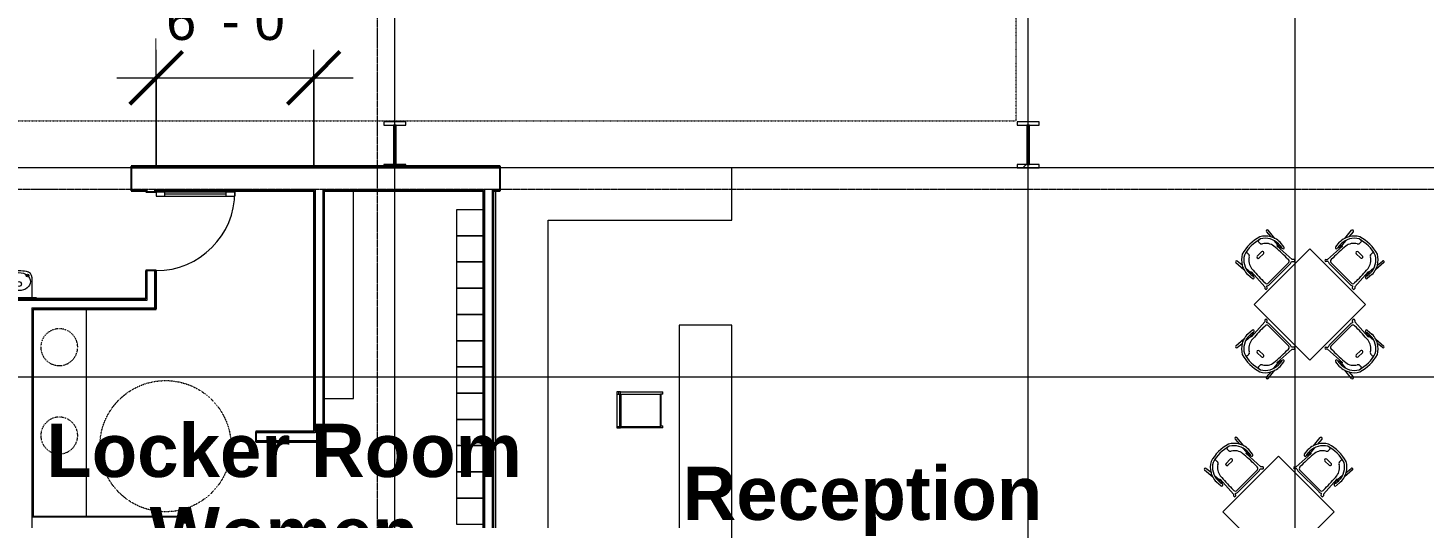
# Model space of a CAD drawing. Header units: inches. Extents: x 21341 to 27231, y -23509 to -20035.
# Drawn here: x 25524 to 26162, y -22520 to -22296 of the extents above; entities that cross this region are included whole.
import ezdxf

# ---------------------------------------------------------------- set-up
doc = ezdxf.new("R2010")
doc.units = ezdxf.units.IN
doc.header["$MEASUREMENT"] = 0
for name, pattern in [('Dash 1_16_', [0.125, 0.0625, -0.0625]), ('Dash dot dot', [0.8125, 0.25, -0.1875, 0, -0.1875, 0, -0.1875]), ('Grid Line 1_2_', [0.875, 0.5, -0.125, 0.125, -0.125])]:
    doc.linetypes.add(name, pattern=pattern)
for name, color, linetype, lineweight in [('A-ANNO-DIMS', 211, 'Continuous', 9), ('A-ANNO-DIMS-192', 211, 'Continuous', 9), ('A-DOOR', 31, 'Continuous', 9), ('A-DOOR-GLAZ', 31, 'Continuous', 15), ('A-FLOR-CLRS', 90, 'Dash 1_16_', 9), ('A-WALL', 113, 'Continuous', 9), ('A-WALL-PATT', 111, 'Continuous', 25), ('G-ANNO-SYMB', 111, 'Continuous', 9), ('I-FURN', 30, 'Continuous', 9), ('I-WALL', 2, 'Continuous', 9), ('L-SITE-WALL', 31, 'Continuous', 9), ('M-AREA-IDEN', 171, 'Continuous', 9), ('P-SANR-FIXT', 6, 'Continuous', 9), ('Q-CASE', 31, 'Continuous', 9), ('S-BEAM', 12, 'Continuous', 9), ('S-GRID', 1, 'Continuous', 9)]:
    doc.layers.add(name, color=color, linetype=linetype, lineweight=lineweight)
doc.styles.add('Arial_1', font='arial.ttf', dxfattribs={"height": 17.703593})
doc.styles.add('Arial_B_1', font='arialbd.ttf', dxfattribs={"height": 24.354149})
doc.dimstyles.new('Linear_-_3_32__Arial_1', dxfattribs={"dimscale": 12, "dimtxt": 18, "dimasz": 2, "dimexe": 1.5, "dimexo": 1, "dimgap": 1, "dimtad": 1, "dimdec": 4, "dimrnd": 0.0625, "dimzin": 1, "dimdsep": 46, "dimlunit": 4, "dimtxsty": 'Arial_1', "dimblk1": 'OBLIQUE', "dimblk2": 'OBLIQUE', "dimsah": 1, "dimcen": 0.09, "dimdle": 1.5, "dimazin": 0, "dimtfac": 1, "dimtdec": 4, "dimtix": 1, "dimtmove": 0, "dimatfit": 3, "dimfxl": 1, "dimtvp": 1, "dimtfill": 1, "dimfrac": 2, "dimtolj": 1, "dimtzin": 0, "dimarcsym": 2})
pattern_1 = [(0, (0, 0), (61.44, 15.36), [2.534, -43.546, 2.534, -43.546, -245.76]), (0, (0, 0), (61.44, 15.36), [-92.16, 2.534, -89.626, 2.534, -43.546, -107.52]), (0, (0, 0), (61.44, 15.36), [-230.4, 2.534, -28.186, 2.534, -74.266]), (120, (23.04, 7.68), (-44.02215, 45.528601), [2.534, -43.546, 2.534, -43.546, -245.76]), (120, (23.04, 7.68), (-44.02215, 45.528601), [-92.16, 2.534, -89.626, 2.534, -43.546, -107.52]), (120, (23.04, 7.68), (-44.02215, 45.528601), [-230.4, 2.534, -28.186, 2.534, -74.266]), (240, (30.72, 38.4), (-17.41785, -60.888601), [2.534, -43.546, 2.534, -43.546, -245.76]), (240, (30.72, 38.4), (-17.41785, -60.888601), [-92.16, 2.534, -89.626, 2.534, -43.546, -107.52]), (240, (30.72, 38.4), (-17.41785, -60.888601), [-230.4, 2.534, -28.186, 2.534, -74.266])]
pattern_2 = [(225, (25691.39, -22360.053), (19.00703, -19.00703), []), (225, (25691.39, -22388.853), (19.00703, -19.00703), [])]
pattern_3 = [(225, (25980.89, -22360.053), (19.00703, -19.00703), []), (225, (25980.89, -22388.853), (19.00703, -19.00703), [])]

# ---------------------------------------------------------------- blocks, each defined once
blk = doc.blocks.new('Casework 1 - Casework 1-456223-First Floor Plan')
at = {"layer": 'Q-CASE'}
for p, q in [((25834.39, -22347.55), (25728.52, -22347.55)), ((25834.39, -22371.55), (25834.39, -22347.55)), ((25726.39, -22358.18), (25726.39, -22590.04)), ((25750.39, -22590.04), (25750.39, -22371.55)), ((25750.39, -22371.55), (25834.39, -22371.55)), ((25834.39, -22419.55), (25810.39, -22419.55)), ((25810.39, -22419.55), (25810.39, -22590.04)), ((25834.39, -22590.04), (25834.39, -22419.55))]:
    blk.add_line(p, q, dxfattribs=at)
blk = doc.blocks.new('Bar_Stool_6722_1_ - Bar_Stool_6722_1_-477960-First Floor Plan')
at = {"layer": 'I-FURN'}
for p, q in [((0, 19.21), (0, 21.13)), ((1, 21.13), (0, 21.13)), ((0, 17.72), (0, 19.21)), ((1, 21.13), (1, 20.14)), ((1, 20.14), (15.5, 20.14)), ((1, 20.14), (1, 19.99)), ((16, 20), (1, 20)), ((1, 19.89), (1, 19.99)), ((1, 17.63), (1, 19.89)), ((15.5, 20.14), (15.5, 21.13)), ((16.5, 21.13), (15.5, 21.13)), ((15.5, 19.98), (15.5, 20.14)), ((16, 19.99), (16, 19.89)), ((16, 19.89), (16, 17.63)), ((16.5, 21.13), (16.5, 19.21)), ((16.5, 19.21), (16.5, 17.72)), ((0, 1.78), (0, 17.72)), ((1, 2.03), (1, 17.63)), ((16, 17.63), (16, 2.03)), ((16.5, 17.72), (16.5, 1.78)), ((1, 1.78), (0, 1.78)), ((0, 1.78), (0, 0.98)), ((1, 0.98), (0, 0.98)), ((0, 0.98), (0, 0)), ((0, 0), (1, 0)), ((1, 1.91), (1, 2.03)), ((16, 2.03), (1, 2.03)), ((1, 1.24), (1, 1.91)), ((16, 1.91), (1, 1.91)), ((1, 0), (1, 1.24)), ((1, 1.24), (16, 1.24)), ((16, 2.03), (16, 1.91)), ((16, 1.91), (16, 1.24)), ((16.5, 1.78), (16, 1.78)), ((16, 1.24), (16, 0)), ((16.5, 0.98), (16, 0.98)), ((16, 0), (16.5, 0)), ((16.5, 0.98), (16.5, 1.78)), ((16.5, 0), (16.5, 0.98)), ((1, 0), (16, 0))]:
    blk.add_line(p, q, dxfattribs=at)
blk = doc.blocks.new('Falcon 7700 Series Pedestal Base - 36_ Square Top x 30_ - Wheelchair Height-460525-First Floor Plan')
at = {"layer": 'I-FURN'}
for p, q in [((18, 18), (-18, 18)), ((-18, 18), (-18, -18)), ((18, -18), (18, 18)), ((-18, -18), (18, -18))]:
    blk.add_line(p, q, dxfattribs=at)
blk = doc.blocks.new('HermanMiller_Collection_Air-Chair_SideChair_Arms - Arms-457867-First Floor Plan')
at = {"layer": 'I-FURN'}
for p, q in [((-3.55, 10.02), (-8.45, 10.45)), ((-8.45, 9.45), (-5.47, 9.18)), ((-3.35, 9.02), (-0.6, 8.8)), ((2.04, 10.2), (-0.69, 10.45)), ((-0.34, 8.32), (-0.6, 8.8)), ((-0.6, 8.8), (0.38, 8.73)), ((8.79, 8.8), (-0.34, 8.32)), ((0.77, 8.78), (2.2, 9.22)), ((6.45, 7.57), (7.62, 7.57)), ((9.32, 9.33), (8.79, 8.8)), ((9.17, 7.94), (10.01, 8.64)), ((9.52, -6.69), (9.52, 6.69)), ((-3.6, 1.35), (-3.6, -1.35)), ((-2.35, -1.35), (-2.35, 1.35)), ((8.7, 6.35), (8.7, -6.35)), ((-5.47, -9.18), (-8.45, -9.45)), ((-8.45, -10.45), (-3.55, -10.02)), ((-3.35, -9.02), (-0.6, -8.8)), ((-0.69, -10.45), (2.04, -10.2)), ((-0.6, -8.8), (-0.34, -8.32)), ((0.38, -8.73), (-0.6, -8.8)), ((-0.34, -8.32), (8.79, -8.8)), ((2.2, -9.22), (0.77, -8.78)), ((6.45, -7.57), (7.62, -7.57)), ((8.79, -8.8), (9.32, -9.33)), ((10.01, -8.64), (9.17, -7.94))]:
    blk.add_line(p, q, dxfattribs=at)
for centre, radius, start, end in [((-1.51, 1.66), 8.5, 117.78509, 152.21491), ((-8.45, 9.95), 0.5, 90, 270), ((-0.65, 0.76), 8.69, 90.78928, 148.92022), ((-2.46, 4.97), 5.17, 102.20965, 125.54804), ((-0.92, 1.66), 5.55, 95.46765, 123.46257), ((-1.25, 4.41), 6.06, 84.72014, 112.31104), ((6.58, -76.67), 84.24, 90.09111, 95.46765), ((-0.51, -9.88), 19.32, 84.42218, 90.78928), ((0.44, 9.26), 0.53, 159.74052, 262.71978), ((0.45, 9.65), 0.924, 265.61152, 290.36387), ((1.81, 9.64), 0.521, 212.95553, 275.04447), ((2.06, 9.7), 0.499, 287, 91.30538), ((7.62, 6.48), 1.09, 353.24671, 90.09111), ((7.56, 6.82), 1.97, 356.10334, 34.65425), ((9.66, 8.99), 0.49, 315, 135), ((9.93, 0), 19.77, 163.47875, 196.52125), ((9.93, 0), 18.77, 163.78547, 196.21453), ((-7.66, 5.36), 2.08, 305.4968, 328.6439), ((-0.23, 0.83), 6.63, 124.50042, 148.6439), ((-2.98, 1.35), 0.625, 360, 180), ((-1.51, -1.66), 8.5, 207.78509, 242.21491), ((-0.65, -0.76), 8.69, 211.07978, 269.21072), ((-7.66, -5.36), 2.08, 31.3561, 54.5032), ((-0.23, -0.83), 6.63, 211.3561, 235.49958), ((-0.92, -1.66), 5.55, 236.53743, 264.53235), ((-2.98, -1.35), 0.625, 180, 360), ((7.62, -6.48), 1.09, 269.90889, 6.75329), ((-8.45, -9.95), 0.5, 90, 270), ((-2.46, -4.97), 5.17, 234.45196, 257.79035), ((-1.25, -4.41), 6.06, 247.68896, 275.27986), ((6.58, 76.67), 84.24, 264.53235, 269.90889), ((-0.51, 9.88), 19.32, 269.21072, 275.57782), ((0.44, -9.26), 0.53, 97.28022, 200.25948), ((0.45, -9.65), 0.924, 69.63613, 94.38848), ((1.81, -9.64), 0.521, 84.95553, 147.04447), ((2.06, -9.7), 0.499, 268.69462, 73), ((7.56, -6.82), 1.97, 325.34575, 3.89666), ((9.66, -8.99), 0.49, 225, 45)]:
    blk.add_arc(centre, radius, start, end, dxfattribs=at)
for centre, major_axis, ratio, start_param, end_param in [((-7.46, 6.92), (0.03, 3.66), 0.320235, 2.34328, 2.536765), ((-7.87, 5.38), (-0.03, 1.79), 0.298783, 2.522217, 3.153947), ((-7.46, -6.92), (-0.03, 3.66), 0.320235, 0.604828, 0.798312), ((-7.87, -5.38), (0.03, 1.79), 0.298783, 6.270831, 6.902561)]:
    blk.add_ellipse(centre, major_axis=major_axis, ratio=ratio, start_param=start_param, end_param=end_param, dxfattribs=at)
for points in [[(-6.45, 3.67), (-6.52, 3.66), (-6.67, 3.64), (-6.9, 3.62), (-7.13, 3.61), (-7.4, 3.6), (-7.65, 3.59), (-7.83, 3.59)], [(-6.45, -3.67), (-6.52, -3.66), (-6.67, -3.64), (-6.9, -3.62), (-7.13, -3.61), (-7.4, -3.6), (-7.65, -3.59), (-7.83, -3.59)]]:
    blk.add_open_spline(points, degree=3, knots=[-1, -1, -1, -1, -0.75, -0.5, -0.375, -0.25, 0, 0, 0, 0], dxfattribs=at)
blk = doc.blocks.new('HermanMiller_Collection_Air-Chair_SideChair_Arms - Arms-460524-First Floor Plan')
at = {"layer": 'I-FURN'}
for p, q in [((-8.45, 10.45), (-3.55, 10.02)), ((-5.47, 9.18), (-8.45, 9.45)), ((-3.35, 9.02), (-0.6, 8.8)), ((-0.69, 10.45), (2.04, 10.2)), ((-0.6, 8.8), (-0.34, 8.32)), ((0.38, 8.73), (-0.6, 8.8)), ((-0.34, 8.32), (8.79, 8.8)), ((2.2, 9.22), (0.77, 8.78)), ((6.45, 7.57), (7.62, 7.57)), ((8.79, 8.8), (9.32, 9.33)), ((10.01, 8.64), (9.17, 7.94)), ((9.52, 6.69), (9.52, -6.69)), ((-3.6, -1.35), (-3.6, 1.35)), ((-2.35, 1.35), (-2.35, -1.35)), ((8.7, -6.35), (8.7, 6.35)), ((-8.45, -9.45), (-5.47, -9.18)), ((-3.55, -10.02), (-8.45, -10.45)), ((-3.35, -9.02), (-0.6, -8.8)), ((2.04, -10.2), (-0.69, -10.45)), ((-0.34, -8.32), (-0.6, -8.8)), ((-0.6, -8.8), (0.38, -8.73)), ((8.79, -8.8), (-0.34, -8.32)), ((0.77, -8.78), (2.2, -9.22)), ((6.45, -7.57), (7.62, -7.57)), ((9.32, -9.33), (8.79, -8.8)), ((9.17, -7.94), (10.01, -8.64))]:
    blk.add_line(p, q, dxfattribs=at)
for centre, radius, start, end in [((-1.51, 1.66), 8.5, 117.78509, 152.21491), ((-8.45, 9.95), 0.5, 90, 270), ((-0.65, 0.76), 8.69, 90.78928, 148.92022), ((-2.46, 4.97), 5.17, 102.20965, 125.54804), ((-0.92, 1.66), 5.55, 95.46765, 123.46257), ((-1.25, 4.41), 6.06, 84.72014, 112.31104), ((6.58, -76.67), 84.24, 90.09111, 95.46765), ((-0.51, -9.88), 19.32, 84.42218, 90.78928), ((0.44, 9.26), 0.53, 159.74052, 262.71978), ((0.45, 9.65), 0.924, 265.61152, 290.36387), ((1.81, 9.64), 0.521, 212.95553, 275.04447), ((2.06, 9.7), 0.499, 287, 91.30538), ((7.62, 6.48), 1.09, 353.24671, 90.09111), ((7.56, 6.82), 1.97, 356.10334, 34.65425), ((9.66, 8.99), 0.49, 315, 135), ((9.93, 0), 19.77, 163.47875, 196.52125), ((9.93, 0), 18.77, 163.78547, 196.21453), ((-7.66, 5.36), 2.08, 305.4968, 328.6439), ((-0.23, 0.83), 6.63, 124.50042, 148.6439), ((-2.98, 1.35), 0.625, 0, 180), ((-1.51, -1.66), 8.5, 207.78509, 242.21491), ((-0.65, -0.76), 8.69, 211.07978, 269.21072), ((-7.66, -5.36), 2.08, 31.3561, 54.5032), ((-0.23, -0.83), 6.63, 211.3561, 235.49958), ((-0.92, -1.66), 5.55, 236.53743, 264.53235), ((-2.98, -1.35), 0.625, 180, 0), ((7.62, -6.48), 1.09, 269.90889, 6.75329), ((-8.45, -9.95), 0.5, 90, 270), ((-2.46, -4.97), 5.17, 234.45196, 257.79035), ((-1.25, -4.41), 6.06, 247.68896, 275.27986), ((6.58, 76.67), 84.24, 264.53235, 269.90889), ((-0.51, 9.88), 19.32, 269.21072, 275.57782), ((0.44, -9.26), 0.53, 97.28022, 200.25948), ((0.45, -9.65), 0.924, 69.63613, 94.38848), ((1.81, -9.64), 0.521, 84.95553, 147.04447), ((2.06, -9.7), 0.499, 268.69462, 73), ((7.56, -6.82), 1.97, 325.34575, 3.89666), ((9.66, -8.99), 0.49, 225, 45)]:
    blk.add_arc(centre, radius, start, end, dxfattribs=at)
for centre, major_axis, ratio, start_param, end_param in [((-7.46, 6.92), (0.03, 3.66), 0.320235, 2.34328, 2.536765), ((-7.87, 5.38), (-0.03, 1.79), 0.298783, 2.522217, 3.153947), ((-7.46, -6.92), (-0.03, 3.66), 0.320235, 0.604828, 0.798312), ((-7.87, -5.38), (0.03, 1.79), 0.298783, 6.270831, 6.902561)]:
    blk.add_ellipse(centre, major_axis=major_axis, ratio=ratio, start_param=start_param, end_param=end_param, dxfattribs=at)
for points in [[(-6.45, 3.67), (-6.52, 3.66), (-6.67, 3.64), (-6.9, 3.62), (-7.13, 3.61), (-7.4, 3.6), (-7.65, 3.59), (-7.83, 3.59)], [(-6.45, -3.67), (-6.52, -3.66), (-6.67, -3.64), (-6.9, -3.62), (-7.13, -3.61), (-7.4, -3.6), (-7.65, -3.59), (-7.83, -3.59)]]:
    blk.add_open_spline(points, degree=3, knots=[-1, -1, -1, -1, -0.75, -0.5, -0.375, -0.25, 0, 0, 0, 0], dxfattribs=at)
blk = doc.blocks.new('columns and girder2 - one-1075720-First Floor Plan')
at = {"layer": 'S-BEAM'}
h = blk.add_hatch(dxfattribs=at)
h.set_pattern_fill('FP_21', color=256, style=0, pattern_type=2)
h.set_pattern_definition(pattern_2)
h.paths.add_polyline_path([(0, -1.25), (-5, -1.25), (-5, -2), (5, -2), (5, -1.25)], flags=0)
h.paths.add_polyline_path([(-5, -20), (-5, -21.5), (5, -21.5), (5, -20)], flags=0)
h.paths.add_polyline_path([(-5, -1204.75), (-5, -1206.25), (5, -1206.25), (5, -1204.75)], flags=0)
h.paths.add_polyline_path([(5, -1224.25), (-5, -1224.25), (-5, -1225), (5, -1225)], flags=0)
h = blk.add_hatch(dxfattribs=at)
h.set_pattern_fill('FP_21', color=256, style=0, pattern_type=2)
h.set_pattern_definition(pattern_2)
h.paths.add_polyline_path([(-0.63, -2), (-0.63, -20), (0.62, -20), (0.62, -2)], flags=0)
h.paths.add_polyline_path([(-0.63, -1206.25), (-0.63, -1224.25), (0.62, -1224.25), (0.62, -1206.25)], flags=0)
at = {"layer": 'S-BEAM', "lineweight": 15}
for p, q in [((-5, -1.25), (-5, -2)), ((-5, -2), (5, -2)), ((0.62, -2), (-0.63, -2)), ((-0.63, -2), (-0.63, -20)), ((0.62, -20), (0.62, -2)), ((5, -2), (5, -1.25)), ((5, -20), (-5, -20)), ((-5, -20), (-5, -21.5)), ((-5, -21.5), (5, -21.5)), ((-0.63, -20), (0.62, -20)), ((5, -21.5), (5, -20))]:
    blk.add_line(p, q, dxfattribs=at)
blk = doc.blocks.new('columns and girder2 - one-V42-First Floor Plan')
at = {"layer": 'S-BEAM'}
h = blk.add_hatch(dxfattribs=at)
h.set_pattern_fill('FP_32', color=256, style=0, pattern_type=2)
h.set_pattern_definition(pattern_3)
h.paths.add_polyline_path([(5, -0.5), (-5, -0.5), (-5, -2), (5, -2)], flags=0)
h.paths.add_polyline_path([(5, -20), (-5, -20), (-5, -21.5), (5, -21.5)], flags=0)
h.paths.add_polyline_path([(5, -1204.75), (-5, -1204.75), (-5, -1206.25), (5, -1206.25)], flags=0)
h.paths.add_polyline_path([(-0.13, -1224.25), (-5, -1224.25), (-5, -1225), (5, -1225), (5, -1224.25)], flags=0)
h = blk.add_hatch(dxfattribs=at)
h.set_pattern_fill('FP_32', color=256, style=0, pattern_type=2)
h.set_pattern_definition(pattern_3)
h.paths.add_polyline_path([(-0.63, -2), (-0.63, -20), (0.62, -20), (0.62, -2)], flags=0)
h.paths.add_polyline_path([(-0.63, -1206.25), (-0.63, -1224.25), (0.62, -1224.25), (0.62, -1206.25)], flags=0)
at = {"layer": 'S-BEAM', "lineweight": 15}
for p, q in [((5, -0.5), (-5, -0.5)), ((-5, -0.5), (-5, -2)), ((-5, -2), (5, -2)), ((0.62, -2), (-0.63, -2)), ((-0.63, -2), (-0.63, -20)), ((0.62, -20), (0.62, -2)), ((5, -2), (5, -0.5)), ((5, -20), (-5, -20)), ((-5, -20), (-5, -21.5)), ((-5, -21.5), (5, -21.5)), ((-0.63, -20), (0.62, -20)), ((5, -21.5), (5, -20))]:
    blk.add_line(p, q, dxfattribs=at)
blk = doc.blocks.new('Locker-Double Stacked - 12_ x 12_-484265-First Floor Plan')
at = {"layer": 'I-FURN'}
for p, q in [((-6, -6), (-6, 6)), ((-6, 6), (6, 6)), ((6, 6), (6, -6)), ((6, -6), (-6, -6))]:
    blk.add_line(p, q, dxfattribs=at)
blk = doc.blocks.new('Furniture 6 - Furniture 1-1033049-First Floor Plan')
at = {"layer": 'I-FURN'}
for p, q in [((25656.99, -22591.05), (25656.99, -22496.18)), ((25643.61, -22591.05), (25656.99, -22591.05))]:
    blk.add_line(p, q, dxfattribs=at)
blk = doc.blocks.new('Vanity Counter Top w 2 Round Sink Holes - 72_-782048-First Floor Plan')
at = {"layer": 'Q-CASE', "lineweight": 13}
for p, q in [((-52.26, -0.75), (42.79, -0.75)), ((-52.26, -25), (42.78, -25))]:
    blk.add_line(p, q, dxfattribs=at)
at = {"layer": 'Q-CASE', "linetype": 'Dash dot dot'}
for centre, start, end in [((-15.01, -12.57), 360, 180), ((25.41, -12.57), 360, 180), ((-15.01, -12.57), 180, 0), ((25.41, -12.57), 180, 0)]:
    blk.add_arc(centre, 8.43, start, end, dxfattribs=at)
blk = doc.blocks.new('Drinking_Fountain-Haws_Corporation-Wall_Mounted_1119 - 1119-477162-First Floor Plan')
at = {"layer": 'P-SANR-FIXT'}
for p, q in [((13.07, 19.5), (13.07, 4.7)), ((25.07, 4.7), (25.07, 19.5)), ((29.07, 13.75), (29.07, 4.7)), ((41.07, 4.7), (41.07, 13.75)), ((43.07, 4.7), (11.07, 4.7)), ((11.07, 4.7), (11.07, 4.2)), ((43.07, 4.2), (43.07, 4.7))]:
    blk.add_line(p, q, dxfattribs=at)
for centre, radius in [((22.94, 20.55), 0.625), ((19.07, 16.69), 1.13), ((38.94, 14.82), 0.625), ((35.07, 10.94), 1.13)]:
    blk.add_circle(centre, radius, dxfattribs=at)
for centre, radius, start, end in [((16.07, 19.5), 3, 97.57756, 180), ((19.07, -3.05), 25.75, 82.42244, 97.57756), ((22.07, 19.5), 3, 360, 82.42244), ((32.07, 13.75), 3, 97.57756, 180), ((35.07, -8.8), 25.75, 82.42244, 97.57756), ((38.07, 13.75), 3, 360, 82.42244)]:
    blk.add_arc(centre, radius, start, end, dxfattribs=at)
for centre, ratio in [((19.07, 17.82), 0.786373), ((35.07, 12.07), 0.786365)]:
    blk.add_ellipse(centre, major_axis=(-5.25, 0), ratio=ratio, dxfattribs=at)
blk = doc.blocks.new('Single-Glass 1 - 36_ x 84_-735914-First Floor Plan')
at = {"layer": 'A-DOOR', "lineweight": 13}
for p, q in [((16, -2.375), (16, -6.375)), ((18, -2.375), (16, -2.375)), ((16, -6.375), (18, -6.375)), ((18, -2.375), (18, -6.375)), ((16, -34.375), (16, -38.375)), ((16, -34.375), (18, -34.375)), ((18, -34.375), (18, -38.375)), ((18, -38.375), (16, -38.375))]:
    blk.add_line(p, q, dxfattribs=at)
at = {"layer": 'A-DOOR'}
for p, q in [((16, -6.375), (16, -34.375)), ((18, -6.375), (18, -34.375))]:
    blk.add_line(p, q, dxfattribs=at)
blk.add_arc((18, -2.375), 36, 180, 270, dxfattribs=at)
at = {"layer": 'A-DOOR-GLAZ'}
blk.add_line((17, -34.375), (17, -6.375), dxfattribs=at)
blk = doc.blocks.new('DIMBLOCK13-First Floor Plan')
at = {"layer": 'A-ANNO-DIMS-192'}
for p, q in [((25582.27, -22358.18), (25582.27, -22300.43)), ((25654.27, -22358.18), (25654.27, -22300.43)), ((25564.27, -22318.43), (25672.27, -22318.43)), ((25582.27, -22318.43), (25582.27, -22358.18)), ((25654.27, -22318.43), (25654.27, -22358.18))]:
    blk.add_line(p, q, dxfattribs=at)
at = {"layer": 'A-ANNO-DIMS-192', "lineweight": 50}
for p, q in [((25582.27, -22318.43), (25594.27, -22306.43)), ((25654.27, -22318.43), (25666.27, -22306.43)), ((25582.27, -22318.43), (25570.27, -22330.43)), ((25654.27, -22318.43), (25642.27, -22330.43))]:
    blk.add_line(p, q, dxfattribs=at)
at = {"layer": 'A-ANNO-DIMS-192', "color": 0, "insert": (25586.83, -22283.46), "char_height": 17.704, "width": 75.4338, "attachment_point": 1, "line_spacing_factor": 0.938532, "style": 'Arial_1', "bg_fill": 3, "box_fill_scale": 1.25, "bg_fill_color": 0, "bg_fill_transparency": 0}
blk.add_mtext('6\' - 0"', dxfattribs=at)
blk = doc.blocks.new('_Oblique')
at = {"color": 0, "linetype": 'ByBlock', "lineweight": -2}
blk.add_line((-0.5, -0.5), (0.5, 0.5), dxfattribs=at)

msp = doc.modelspace()

# ---------------------------------------------------------------- hatches: boundary and pattern name
at = {"layer": 'A-WALL-PATT', "lineweight": 9}
h = msp.add_hatch(dxfattribs=at)
h.set_pattern_fill('FP_13', color=256, style=0, pattern_type=2)
h.set_pattern_definition(pattern_1)
h.paths.add_polyline_path([(25739.51523, -22370.17781), (25739.51523, -22369.55281), (25736.51523, -22369.55281), (25736.51523, -22370.17781)], flags=0)
h.paths.add_polyline_path([(25731.76523, -22370.17781), (25731.76523, -22369.55281), (25659.01523, -22369.55281), (25659.01523, -22370.17781), (25672.68621, -22370.17781)], flags=0)
h.paths.add_polyline_path([(25654.26523, -22370.17781), (25654.26523, -22369.55281), (25582.26523, -22369.55281), (25582.26523, -22370.17781), (25603.56771, -22370.17781)], flags=0)
h.paths.add_polyline_path([(25570.76523, -22370.17781), (25577.51523, -22370.17781), (25577.51523, -22369.55281), (25570.76523, -22369.55281)], flags=0)
h.paths.add_polyline_path([(25474.26523, -22370.17781), (25474.26523, -22369.55281), (25445.05161, -22369.55281), (25445.05161, -22370.17781)], flags=0)
h.paths.add_polyline_path([(25440.30161, -22370.17781), (25440.30161, -22369.55281), (25380.51523, -22369.55281), (25380.51523, -22370.17781), (25396.21221, -22370.17781)], flags=0)
h.paths.add_polyline_path([(25375.76523, -22370.17781), (25375.76523, -22369.55281), (25305.26523, -22369.55281), (25305.26523, -22370.17781)], flags=0)
h.paths.add_polyline_path([(25300.51523, -22370.17781), (25300.51523, -22369.55281), (25169.51523, -22369.55281), (25169.51523, -22370.17781), (25257.97521, -22370.17781)], flags=0)
h.paths.add_polyline_path([(25110.01523, -22370.17781), (25110.89023, -22370.17781), (25110.89023, -22369.55281), (25110.01523, -22369.55281)], flags=0)
h.paths.add_polyline_path([(25105.26523, -22370.17781), (25105.26523, -22369.55281), (24979.51523, -22369.55281), (24979.51523, -22370.17781), (24981.50121, -22370.17781)], flags=0)
h.paths.add_polyline_path([(24974.76523, -22370.17781), (24974.76523, -22369.55281), (24937.89023, -22369.55281), (24937.89023, -22370.17781)], flags=0)
h.paths.add_polyline_path([(24865.89023, -22370.17781), (24865.89023, -22369.55281), (24631.51523, -22369.55281), (24631.51523, -22370.17781), (24705.02721, -22370.17781)], flags=0)
h = msp.add_hatch(dxfattribs=at)
h.set_pattern_fill('FP_13', color=256, style=0, pattern_type=2)
h.set_pattern_definition(pattern_1)
h.paths.add_polyline_path([(25578.14023, -22419.50594), (25578.14023, -22406.63094), (25577.51523, -22406.63094), (25577.51523, -22419.50594)], flags=0)
h.paths.add_polyline_path([(25577.51523, -22370.63094), (25578.14023, -22370.63094), (25578.14023, -22369.55281), (25577.51523, -22369.55281), (25577.51523, -22370.17781)], flags=0)
h = msp.add_hatch(dxfattribs=at)
h.set_pattern_fill('FP_13', color=256, style=0, pattern_type=2)
h.set_pattern_definition(pattern_1)
h.paths.add_polyline_path([(25658.39023, -22484.92781), (25659.01523, -22484.92781), (25659.01523, -22369.55281), (25658.39023, -22369.55281), (25658.39023, -22484.30281)], flags=0)
h = msp.add_hatch(dxfattribs=at)
h.set_pattern_fill('FP_13', color=256, style=0, pattern_type=2)
h.set_pattern_definition(pattern_1)
h.paths.add_polyline_path([(25526.01523, -22796.01541), (25526.01523, -22694.80281), (25525.39023, -22694.80281), (25525.39023, -22796.01541)], flags=0)
h.paths.add_polyline_path([(25525.39023, -22691.30281), (25526.01523, -22691.30281), (25526.01523, -22631.30281), (25525.39023, -22631.30281), (25525.39023, -22685.39263)], flags=0)
h.paths.add_polyline_path([(25525.39023, -22630.30281), (25526.01523, -22630.30281), (25526.01523, -22594.30281), (25525.39023, -22594.30281), (25525.39023, -22607.92513)], flags=0)
h.paths.add_polyline_path([(25526.01523, -22593.30281), (25526.01523, -22557.30281), (25525.39023, -22557.30281), (25525.39023, -22593.30281)], flags=0)
h.paths.add_polyline_path([(25525.39023, -22556.30281), (25526.01523, -22556.30281), (25526.01523, -22520.30281), (25525.39023, -22520.30281), (25525.39023, -22549.8245)], flags=0)
h.paths.add_polyline_path([(25526.01523, -22519.30281), (25526.01523, -22424.25594), (25525.39023, -22424.25594), (25525.39023, -22519.30281)], flags=0)
h = msp.add_hatch(dxfattribs=at)
h.set_pattern_fill('FP_13', color=256, style=0, pattern_type=2)
h.set_pattern_definition(pattern_1)
h.paths.add_polyline_path([(25654.26523, -22480.80281), (25654.26523, -22480.17781), (25627.89023, -22480.17781), (25627.89023, -22480.80281)], flags=0)

# ---------------------------------------------------------------- linework, layer by layer
at = {"layer": 'A-FLOR-CLRS'}
for p, q in [((25975.39023, -22338.05281), (25975.39023, -21135.05281)), ((24603.39023, -22338.05281), (25975.39023, -22338.05281))]:
    msp.add_line(p, q, dxfattribs=at)
msp.add_circle((25586.51489, -22486.92036), 30, dxfattribs=at)
at = {"layer": 'A-WALL'}
for p, q in [((25570.76523, -22359.55281), (25739.51523, -22359.55281)), ((25570.76523, -22369.55281), (25578.14023, -22369.55281)), ((25577.51523, -22370.17781), (25577.51523, -22369.55281)), ((25578.14023, -22370.63094), (25578.14023, -22369.55281)), ((25581.64023, -22369.55281), (25654.89023, -22369.55281)), ((25581.64023, -22370.63094), (25581.64023, -22369.55281)), ((25582.26523, -22370.17781), (25582.26523, -22369.55281)), ((25654.26523, -22370.17781), (25654.26523, -22369.55281)), ((25654.89023, -22369.55281), (25654.89023, -22480.80281)), ((25658.39023, -22369.55281), (25659.01523, -22369.55281)), ((25658.39023, -22369.55281), (25658.39023, -22484.30281)), ((25659.01523, -22369.55281), (25732.39023, -22369.55281)), ((25659.01523, -22370.17781), (25659.01523, -22369.55281)), ((25731.76523, -22370.17781), (25731.76523, -22369.55281)), ((25732.39023, -22369.55281), (25732.39023, -22691.30281)), ((25735.89023, -22369.55281), (25739.51523, -22369.55281)), ((25735.89023, -22369.55281), (25735.89023, -22602.66219)), ((25736.51523, -22370.17781), (25736.51523, -22369.55281)), ((25578.14023, -22420.13094), (25578.14023, -22406.63094)), ((25581.64023, -22423.63094), (25581.64023, -22406.63094)), ((25444.42661, -22420.13094), (25578.14023, -22420.13094)), ((25525.39023, -22423.63094), (25525.39023, -22691.30281)), ((25525.39023, -22423.63094), (25581.64023, -22423.63094)), ((25654.89023, -22480.80281), (25627.89023, -22480.80281)), ((25627.89023, -22484.30281), (25658.39023, -22484.30281)), ((25525.39023, -22519.30281), (25526.01523, -22519.30281))]:
    msp.add_line(p, q, dxfattribs=at)
at = {"layer": 'G-ANNO-SYMB'}
for p, q in [((26102.81696, -21003.0772), (26102.81696, -22908.83975)), ((26311.57087, -22455.32929), (21995.34356, -22455.32929))]:
    msp.add_line(p, q, dxfattribs=at)
at = {"layer": 'I-WALL', "lineweight": 25}
for p, q in [((25577.51523, -22370.17781), (25577.51523, -22370.63094)), ((25577.51523, -22370.63094), (25582.26523, -22370.63094)), ((25582.26523, -22370.63094), (25582.26523, -22370.17781)), ((25654.26523, -22370.17781), (25654.26523, -22480.17781)), ((25659.01523, -22484.92781), (25659.01523, -22370.17781)), ((25731.76523, -22370.17781), (25731.76523, -22690.67781)), ((25736.51523, -22602.03719), (25736.51523, -22370.17781)), ((25577.51523, -22406.63094), (25577.51523, -22419.50594)), ((25582.26523, -22406.63094), (25577.51523, -22406.63094)), ((25582.26523, -22424.25594), (25582.26523, -22406.63094)), ((25577.51523, -22419.50594), (25445.05161, -22419.50594)), ((25526.01523, -22519.30281), (25526.01523, -22424.25594)), ((25526.01523, -22424.25594), (25582.26523, -22424.25594)), ((25654.26523, -22480.17781), (25627.89023, -22480.17781)), ((25627.89023, -22480.17781), (25627.89023, -22484.92781)), ((25627.89023, -22484.92781), (25659.01523, -22484.92781)), ((25595.39023, -22519.30281), (25526.01523, -22519.30281)), ((25595.39023, -22522.30281), (25595.39023, -22519.30281))]:
    msp.add_line(p, q, dxfattribs=at)
at = {"layer": 'L-SITE-WALL', "lineweight": 25}
for p, q in [((25739.51523, -22358.80281), (25570.76523, -22358.80281)), ((25570.76523, -22358.80281), (25570.76523, -22370.17781)), ((25739.51523, -22370.17781), (25739.51523, -22358.80281)), ((25570.76523, -22370.17781), (25577.51523, -22370.17781)), ((25582.26523, -22370.17781), (25654.26523, -22370.17781)), ((25659.01523, -22370.17781), (25731.76523, -22370.17781)), ((25736.51523, -22370.17781), (25739.51523, -22370.17781))]:
    msp.add_line(p, q, dxfattribs=at)
at = {"layer": 'S-GRID', "linetype": 'Grid Line 1_2_'}
for p, q in [((25691.39023, -23095.79981), (25691.39023, -20550.05281)), ((25980.89023, -23095.79981), (25980.89023, -20550.05281)), ((25683.39023, -23317.24119), (25683.39023, -20902.42781)), ((25691.39023, -23413.24119), (25691.39023, -20902.42781)), ((25980.89023, -23413.24119), (25980.89023, -20902.42781))]:
    msp.add_line(p, q, dxfattribs=at)

# ---------------------------------------------------------------- block references
at = {"layer": 'A-DOOR', "rotation": 89.99999999999795}
msp.add_blockref('Single-Glass 1 - 36_ x 84_-735914-First Floor Plan', (25579.89023, -22388.63094), dxfattribs=at)
at = {"layer": 'I-FURN'}
msp.add_blockref('Furniture 6 - Furniture 1-1033049-First Floor Plan', (15.40162, 126), dxfattribs=at)
for name, p, rotation in [('Locker-Double Stacked - 12_ x 12_-484265-First Floor Plan', (25725.76523, -22384.67781), 270), ('HermanMiller_Collection_Air-Chair_SideChair_Arms - Arms-457867-First Floor Plan', (26089.09947, -22401.54671), 314.9999999999997), ('HermanMiller_Collection_Air-Chair_SideChair_Arms - Arms-460524-First Floor Plan', (26130.11167, -22401.54671), 224.9999999999995), ('Locker-Double Stacked - 12_ x 12_-484265-First Floor Plan', (25725.76523, -22396.67781), 270), ('Falcon 7700 Series Pedestal Base - 36_ Square Top x 30_ - Wheelchair Height-460525-First Floor Plan', (26109.60557, -22422.05281), 314.9999999999997), ('Locker-Double Stacked - 12_ x 12_-484265-First Floor Plan', (25725.76523, -22408.67781), 270), ('Locker-Double Stacked - 12_ x 12_-484265-First Floor Plan', (25725.76523, -22420.67781), 270), ('Locker-Double Stacked - 12_ x 12_-484265-First Floor Plan', (25725.76523, -22432.67781), 270), ('HermanMiller_Collection_Air-Chair_SideChair_Arms - Arms-457867-First Floor Plan', (26089.09947, -22442.55891), 44.99999999999943), ('HermanMiller_Collection_Air-Chair_SideChair_Arms - Arms-460524-First Floor Plan', (26130.11167, -22442.55891), 134.9999999999997), ('Locker-Double Stacked - 12_ x 12_-484265-First Floor Plan', (25725.76523, -22444.67781), 270), ('Locker-Double Stacked - 12_ x 12_-484265-First Floor Plan', (25725.76523, -22456.67781), 270), ('Locker-Double Stacked - 12_ x 12_-484265-First Floor Plan', (25725.76523, -22468.67781), 270), ('Bar_Stool_6722_1_ - Bar_Stool_6722_1_-477960-First Floor Plan', (25792.79184, -22462.05281), 270.0000000000007), ('Locker-Double Stacked - 12_ x 12_-484265-First Floor Plan', (25725.76523, -22480.67781), 270), ('HermanMiller_Collection_Air-Chair_SideChair_Arms - Arms-457867-First Floor Plan', (26074.79109, -22496.373), 314.9999999999997), ('HermanMiller_Collection_Air-Chair_SideChair_Arms - Arms-460524-First Floor Plan', (26115.80328, -22496.373), 224.9999999999995), ('Locker-Double Stacked - 12_ x 12_-484265-First Floor Plan', (25725.76523, -22492.67781), 270), ('Falcon 7700 Series Pedestal Base - 36_ Square Top x 30_ - Wheelchair Height-460525-First Floor Plan', (26095.29719, -22516.87909), 314.9999999999997), ('Locker-Double Stacked - 12_ x 12_-484265-First Floor Plan', (25725.76523, -22504.67781), 270), ('Locker-Double Stacked - 12_ x 12_-484265-First Floor Plan', (25725.76523, -22516.67781), 270)]:
    msp.add_blockref(name, p, dxfattribs=dict(at, rotation=rotation))
at = {"layer": 'P-SANR-FIXT'}
msp.add_blockref('Drinking_Fountain-Haws_Corporation-Wall_Mounted_1119 - 1119-477162-First Floor Plan', (25484.47125, -22423.70094), dxfattribs=at)
at = {"layer": 'Q-CASE'}
msp.add_blockref('Casework 1 - Casework 1-456223-First Floor Plan', (11, -12), dxfattribs=at)
at = {"layer": 'Q-CASE', "rotation": 89.99999999999999}
msp.add_blockref('Vanity Counter Top w 2 Round Sink Holes - 72_-782048-First Floor Plan', (25525.39023, -22467.04052), dxfattribs=at)
at = {"layer": 'S-BEAM', "rotation": 180}
for name, p in [('columns and girder2 - one-1075720-First Floor Plan', (25691.39023, -22360.05281)), ('columns and girder2 - one-V42-First Floor Plan', (25980.89023, -22360.05281))]:
    msp.add_blockref(name, p, dxfattribs=at)

# ---------------------------------------------------------------- texts
at = {"layer": 'M-AREA-IDEN', "attachment_point": 2, "line_spacing_factor": 0.938532, "style": 'Arial_B_1'}
for s, insert, char_height, width in [('Locker Room\\PWomen', (25640.70847, -22476.66663), 24.3541488, 252.288), ('Reception', (25905.08915, -22496.28567), 24.354149, 190.944)]:
    msp.add_mtext(s, dxfattribs=dict(at, insert=insert, char_height=char_height, width=width))

# ---------------------------------------------------------------- next in the draw order: dimensions: what is measured, and where the dimension line sits
at = {"layer": 'A-ANNO-DIMS'}
dim = msp.add_linear_dim(base=(25654.26523, -22318.42606), p1=(25582.26523, -22370.17781), p2=(25654.26523, -22370.17781), dimstyle='Linear_-_3_32__Arial_1', override={"dimpost": '<>', "dimfxl": 72}, dxfattribs=at)
dim.commit()
dim.dimension.update_dxf_attribs({"geometry": 'DIMBLOCK13-First Floor Plan', "text_midpoint": (25618.26523, -22297.38708)})

# ---------------------------------------------------------------- next in the draw order: linework, layer by layer
at = {"layer": 'S-GRID', "linetype": 'Grid Line 1_2_'}
for p, q in [((26719.06441, -22359.55281), (22653.5125, -22359.55281)), ((27097.46684, -22359.55281), (22737.5125, -22359.55281)), ((27001.46684, -22369.55281), (22737.5125, -22369.55281))]:
    msp.add_line(p, q, dxfattribs=at)

doc.saveas('drawing.dxf')
